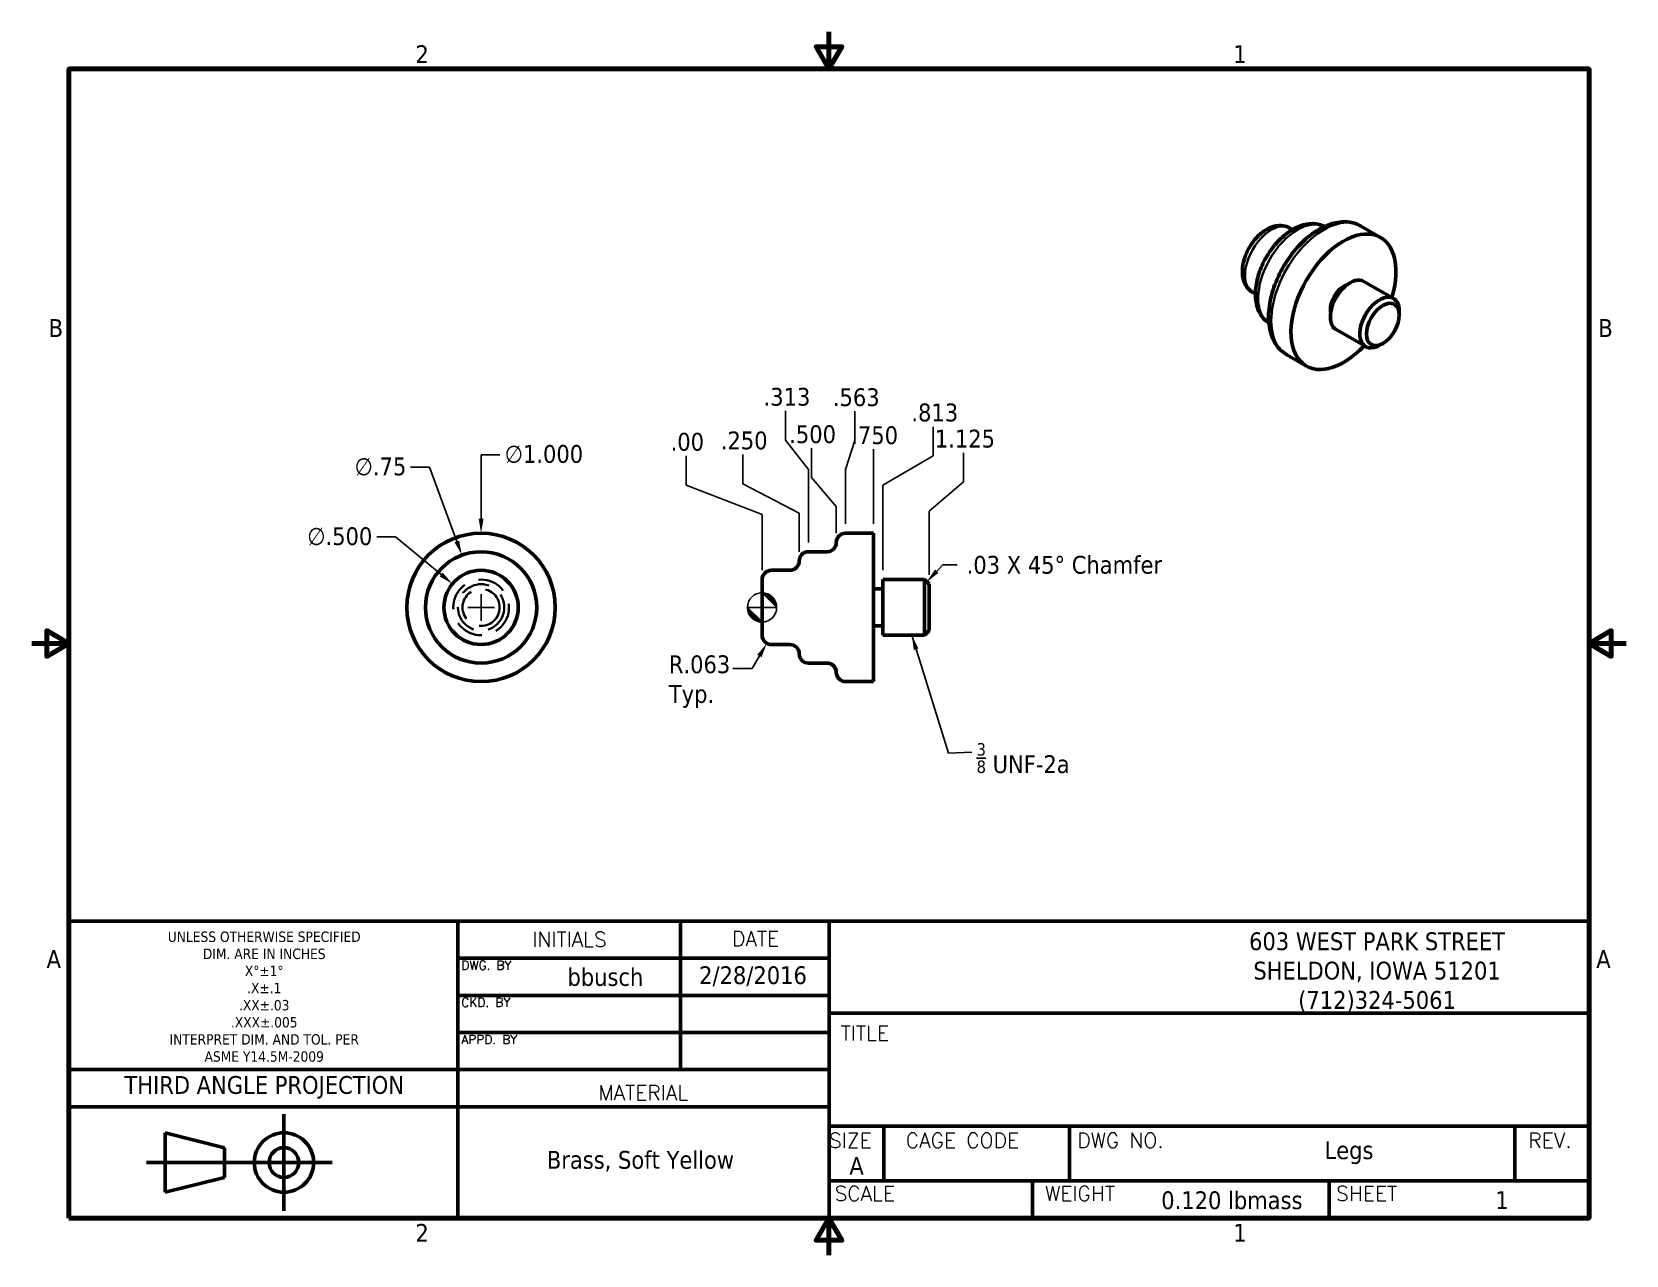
# Model space of a CAD drawing. Header units: inches. Extents: x 0.1 to 10.9, y 0.1 to 8.4.
import ezdxf
from ezdxf.enums import TextEntityAlignment as Align

# ---------------------------------------------------------------- set-up
doc = ezdxf.new("R2010")
doc.units = ezdxf.units.IN
doc.header["$MEASUREMENT"] = 0
doc.linetypes.add('DASHED', pattern=[0.2067, 0.1654, -0.0413])
for name, color, linetype, lineweight in [('Border (ANSI)', 7, 'Continuous', 70), ('Dimension (ANSI)', 7, 'Continuous', 25), ('Hidden (ANSI)', 7, 'DASHED', 35), ('Symbol (ANSI)', 7, 'Continuous', 25), ('Title (ANSI)', 7, 'Continuous', 50), ('Visible (ANSI)', 7, 'Continuous', 50), ('Visible Narrow (ANSI)', 7, 'Continuous', 35)]:
    doc.layers.add(name, color=color, linetype=linetype, lineweight=lineweight)
doc.styles.add('Note Text (ANSI)', font='tahoma.ttf')
doc.styles.add('Text Style48', font='tahoma.ttf')
doc.dimstyles.new('Default (ANSI)', dxfattribs={"dimtxt": 0.12, "dimasz": 0.098425, "dimexe": 0.125, "dimexo": 0.0625, "dimgap": 0.031496, "dimtad": 0, "dimtih": 1, "dimtoh": 1, "dimrnd": 1e-08, "dimzin": 4, "dimdsep": 46, "dimtxsty": 'Note Text (ANSI)', "dimcen": 0.09, "dimdle": 0.393701, "dimclrd": 256, "dimclre": 256, "dimclrt": 256, "dimadec": 0, "dimazin": 1, "dimtfac": 1, "dimtofl": 0, "dimtmove": 0, "dimatfit": 3, "dimfxl": 1, "dimtolj": 1, "dimtzin": 4, "dimlwd": -1, "dimlwe": -1, "dimarcsym": 0})
doc.dimstyles.new('Default (ANSI)$7', dxfattribs={"dimtxt": 0.12, "dimasz": 0.098425, "dimexe": 0.125, "dimexo": 0.0625, "dimgap": 0.031496, "dimtad": 0, "dimtih": 1, "dimtoh": 1, "dimrnd": 1e-08, "dimzin": 4, "dimdsep": 46, "dimtxsty": 'Note Text (ANSI)', "dimcen": 0.09, "dimdle": 0.393701, "dimclrd": 256, "dimclre": 256, "dimclrt": 256, "dimadec": 0, "dimazin": 1, "dimtfac": 1, "dimtofl": 0, "dimtmove": 0, "dimatfit": 3, "dimfxl": 1, "dimtolj": 1, "dimtzin": 4, "dimlwd": -1, "dimlwe": -1, "dimarcsym": 0})

# ---------------------------------------------------------------- blocks, each defined once
blk = doc.blocks.new('Borders Default Border')
at = {"layer": 'Border (ANSI)', "flags": 128}
for points in [[(5.5, 8.37), (5.5, 8.12), (5.413, 8.27), (5.587, 8.27), (5.5, 8.12)], [(0.38, 0.38), (0.38, 8.12), (10.62, 8.12), (10.62, 0.38), (0.38, 0.38)], [(0.13, 4.25), (0.38, 4.25), (0.23, 4.337), (0.23, 4.163), (0.38, 4.25)], [(10.87, 4.25), (10.62, 4.25), (10.77, 4.337), (10.77, 4.163), (10.62, 4.25)], [(5.5, 0.13), (5.5, 0.38), (5.413, 0.23), (5.587, 0.23), (5.5, 0.38)]]:
    blk.add_lwpolyline(points, dxfattribs=at)
at = {"layer": 'Border (ANSI)', "char_height": 0.12, "attachment_point": 7, "style": 'Note Text (ANSI)'}
for s, insert in [('2', (2.714, 8.16)), ('1', (8.223, 8.16)), ('B', (0.243, 6.315)), ('B', (10.683, 6.315)), ('A', (0.229, 2.065)), ('A', (10.669, 2.065)), ('2', (2.714, 0.22)), ('1', (8.223, 0.22))]:
    blk.add_mtext(s, dxfattribs=dict(at, insert=insert))
blk = doc.blocks.new('Title Blocks NCC')
at = {"layer": 'Title (ANSI)'}
for p, q in [((-1.207, 2.066), (-1.207, 4.066)), ((-1.207, 4.066), (1.413, 4.066)), ((9.033, 4.066), (1.413, 4.066)), ((1.413, 4.066), (1.413, 2.066)), ((2.913, 4.066), (2.913, 3.066)), ((3.913, 2.066), (3.913, 4.066)), ((9.033, 2.066), (9.033, 4.066)), ((1.413, 3.816), (3.913, 3.816)), ((1.413, 3.566), (3.913, 3.566)), ((3.913, 3.446), (9.033, 3.446)), ((1.413, 3.316), (3.913, 3.316)), ((-1.207, 3.066), (1.413, 3.066)), ((1.413, 3.066), (3.913, 3.066)), ((1.413, 2.816), (-1.207, 2.816)), ((1.413, 2.816), (3.913, 2.816)), ((0.241, 2.765), (0.241, 2.115)), ((3.913, 2.686), (9.033, 2.686)), ((4.283, 2.316), (4.283, 2.686)), ((5.533, 2.316), (5.533, 2.686)), ((8.533, 2.316), (8.533, 2.686)), ((-0.559, 2.64), (-0.559, 2.24)), ((-0.159, 2.54), (-0.559, 2.64)), ((-0.159, 2.54), (-0.159, 2.34)), ((-0.684, 2.44), (-0.034, 2.44)), ((0.566, 2.44), (-0.034, 2.44)), ((-0.159, 2.34), (-0.559, 2.24)), ((3.913, 2.316), (9.033, 2.316)), ((5.283, 2.066), (5.283, 2.316)), ((7.283, 2.066), (7.283, 2.316)), ((1.413, 2.066), (-1.207, 2.066)), ((1.413, 2.066), (9.033, 2.066))]:
    blk.add_line(p, q, dxfattribs=at)
for radius in [0.2, 0.1]:
    blk.add_circle((0.241, 2.44), radius, dxfattribs=at)
at = {"layer": 'Title (ANSI)', "attachment_point": 5, "line_spacing_factor": 0.987884, "style": 'Note Text (ANSI)'}
for s, insert, char_height, width in [('\\fTahoma|b0|i0;\\H0.0700;UNLESS OTHERWISE SPECIFIED\\PDIM. ARE IN INCHES\\PX°±1°\\P.X±.1\\P.XX±.03\\P.XXX±.005\\PINTERPRET DIM. AND TOL. PER\\PASME Y14.5M-2009', (0.108, 3.557), 0.07, 2.61763), ('603 WEST PARK STREET\\PSHELDON, IOWA 51201\\P(712)324-5061', (7.605, 3.722), 0.12, 3.41779)]:
    blk.add_mtext(s, dxfattribs=dict(at, insert=insert, char_height=char_height, width=width))
at = {"layer": 'Title (ANSI)', "style": 'Note Text (ANSI)'}
for s, insert, char_height, width, attachment_point in [('\\fRomanS|b0|i0;\\H0.1000;INITIALS', (2.164, 3.943), 0.1, 1.49529, 5), ('\\fRomanS|b0|i0;\\H0.1000;DATE', (3.418, 3.948), 0.1, 0.98639, 5), ('\\fRomanS|b0|i0;\\H0.0600;DWG. BY', (1.436, 3.799), 0.06, 0.55288, 1), ('\\fRomanS|b0|i0;\\H0.0600;CKD. BY', (1.436, 3.549), 0.06, 0.55288, 1), ('\\fRomanS|b0|i0;\\H0.0600;APPD. BY', (1.436, 3.299), 0.06, 0.55288, 1), ('THIRD ANGLE PROJECTION', (0.108, 2.946), 0.12, 2.61763, 5), ('\\fRomanS|b0|i0;\\H0.1000;MATERIAL', (2.661, 2.91), 0.1, 2.50052, 5), ('\\fRomanS|b0|i0;\\H0.1000;SIZE', (3.913, 2.639), 0.1, 0.3274, 1)]:
    blk.add_mtext(s, dxfattribs=dict(at, insert=insert, char_height=char_height, width=width, attachment_point=attachment_point))
at = {"layer": 'Title (ANSI)', "char_height": 0.1, "attachment_point": 1, "style": 'Note Text (ANSI)'}
for s, insert in [('\\fRomanS|b0|i0;\\H0.1000;TITLE', (3.991, 3.361)), ('\\fRomanS|b0|i0;\\H0.1000;CAGE CODE', (4.43, 2.639)), ('\\fRomanS|b0|i0;\\H0.1000;DWG NO.', (5.585, 2.639)), ('\\fRomanS|b0|i0;\\H0.1000;REV.', (8.624, 2.639)), ('\\fRomanS|b0|i0;\\H0.1000;SCALE', (3.95, 2.281)), ('\\fRomanS|b0|i0;\\H0.1000;WEIGHT', (5.368, 2.281)), ('\\fRomanS|b0|i0;\\H0.1000;SHEET', (7.329, 2.281))]:
    blk.add_mtext(s, dxfattribs=dict(at, insert=insert))
at = {"layer": 'Title (ANSI)', "style": 'Note Text (ANSI)'}
for tag, p in [('CREATION_DATE_001', (3.038, 3.642)), ('AUTHOR_001', (2.151, 3.63)), ('PART_NUMBER_001', (7.251, 2.463)), ('MATERIAL_001', (2.012, 2.398)), ('Sheet_Size_001', (4.05, 2.358)), ('MASS\\P3;_001', (6.151, 2.126)), ('Sheet_Number_001', (8.402, 2.127))]:
    blk.add_attdef(tag, p, '', height=0.12, dxfattribs=at)
at = {"layer": 'Title (ANSI)'}
for tag, height, style, p in [('CHECKED_BY', 0.12, 'Note Text (ANSI)', (2.409, 3.433)), ('CHECKED_DATE', 0.12, 'Note Text (ANSI)', (3.418, 3.433)), ('ENG_APPROVED_BY', 0.12, 'Note Text (ANSI)', (2.409, 3.194)), ('ENG_APPROVAL_DATE', 0.12, 'Note Text (ANSI)', (3.418, 3.194)), ('DESCRIPTION', 0.2, 'Text Style48', (6.726, 3.075)), ('REVISION_NUMBER', 0.12, 'Note Text (ANSI)', (8.791, 2.418)), ('SCALE', 0.12, 'Note Text (ANSI)', (4.896, 2.187))]:
    blk.add_attdef(tag, text='', height=height, dxfattribs=dict(at, style=style)).set_placement(p, align=Align.MIDDLE_CENTER)
blk = doc.blocks.new('Origin Indicator Symbol1')
at = {"layer": 'Dimension (ANSI)'}
h = blk.add_hatch(color=256, dxfattribs=at)
edge = h.paths.add_edge_path(flags=0)
edge.add_line((5.049, 4.591), (5.148, 4.493))
edge.add_arc((5.049, 4.493), 0.0984, 0, 90)
h = blk.add_hatch(color=256, dxfattribs=at)
edge = h.paths.add_edge_path(flags=0)
edge.add_line((5.049, 4.395), (4.951, 4.493))
edge.add_arc((5.049, 4.493), 0.0984, 180, 270)
for p, q in [((5.049, 4.591), (5.148, 4.493)), ((5.049, 4.395), (4.951, 4.493))]:
    blk.add_line(p, q, dxfattribs=at)
at = {"layer": 'Dimension (ANSI)', "flags": 128}
for points in [[(5.049, 4.493), (5.148, 4.493), (5.049, 4.591), (5.049, 4.493)], [(5.049, 4.493), (5.049, 4.591), (5.049, 4.395), (5.049, 4.493)], [(5.049, 4.493), (5.049, 4.395), (4.951, 4.493), (5.049, 4.493)], [(5.049, 4.493), (4.951, 4.493), (5.049, 4.493), (5.049, 4.493)]]:
    blk.add_lwpolyline(points, dxfattribs=at)
at = {"layer": 'Dimension (ANSI)'}
blk.add_circle((5.049, 4.493), 0.0984, dxfattribs=at)
for start, end in [(0, 90), (180, 270)]:
    blk.add_arc((5.049, 4.493), 0.0984, start, end, dxfattribs=at)
for points in [[(5.049, 4.493), (5.148, 4.493), (5.049, 4.591), (5.049, 4.493)], [(5.049, 4.493), (5.049, 4.591), (5.049, 4.395), (5.049, 4.493)], [(5.049, 4.493), (5.049, 4.395), (4.951, 4.493), (5.049, 4.493)], [(5.049, 4.493), (4.951, 4.493), (5.049, 4.493)]]:
    blk.add_solid(points, dxfattribs=at)
blk = doc.blocks.new('*D7')
at = {"layer": 'Defpoints', "color": 0}
for p in [(3.156, 4.993), (3.156, 3.993)]:
    blk.add_point(p, dxfattribs=at)
at = {"layer": 'Dimension (ANSI)'}
for p, q in [((3.283, 5.522), (3.156, 5.522)), ((3.156, 5.522), (3.156, 5.091)), ((3.156, 4.403), (3.156, 4.583)), ((3.066, 4.493), (3.246, 4.493))]:
    blk.add_line(p, q, dxfattribs=at)
blk.add_solid([(3.14, 5.091), (3.173, 5.091), (3.156, 4.993)], dxfattribs=at)
at = {"layer": 'Dimension (ANSI)', "insert": (3.315, 5.587), "char_height": 0.12, "attachment_point": 1, "style": 'Note Text (ANSI)'}
blk.add_mtext('\\A1;∅1.000', dxfattribs=at)
blk = doc.blocks.new('*D8')
at = {"layer": 'Defpoints', "color": 0}
for p in [(3.027, 4.845), (3.286, 4.141)]:
    blk.add_point(p, dxfattribs=at)
at = {"layer": 'Dimension (ANSI)'}
for p, q in [((2.681, 5.438), (2.809, 5.438)), ((2.809, 5.438), (2.993, 4.937)), ((3.156, 4.403), (3.156, 4.583)), ((3.066, 4.493), (3.246, 4.493))]:
    blk.add_line(p, q, dxfattribs=at)
blk.add_solid([(3.008, 4.943), (2.977, 4.932), (3.027, 4.845)], dxfattribs=at)
at = {"layer": 'Dimension (ANSI)', "insert": (2.304, 5.503), "char_height": 0.12, "attachment_point": 1, "style": 'Note Text (ANSI)'}
blk.add_mtext('\\A1;∅.75', dxfattribs=at)
blk = doc.blocks.new('*D9')
at = {"layer": 'Defpoints', "color": 0}
for p in [(2.963, 4.652), (3.349, 4.334)]:
    blk.add_point(p, dxfattribs=at)
at = {"layer": 'Dimension (ANSI)'}
for p, q in [((2.454, 4.968), (2.58, 4.968)), ((2.58, 4.968), (2.887, 4.715)), ((3.156, 4.403), (3.156, 4.583)), ((3.066, 4.493), (3.246, 4.493))]:
    blk.add_line(p, q, dxfattribs=at)
blk.add_solid([(2.898, 4.727), (2.877, 4.702), (2.963, 4.652)], dxfattribs=at)
at = {"layer": 'Dimension (ANSI)', "insert": (1.985, 5.033), "char_height": 0.12, "attachment_point": 1, "style": 'Note Text (ANSI)'}
blk.add_mtext('\\A1;∅.500', dxfattribs=at)
blk = doc.blocks.new('*D10')
at = {"layer": 'Defpoints', "color": 0}
for p in [(4.537, 5.514), (5.049, 4.681), (5.049, 4.493)]:
    blk.add_point(p, dxfattribs=at)
at = {"layer": 'Dimension (ANSI)'}
for p, q in [((4.537, 5.317), (4.537, 5.514)), ((5.049, 5.12), (4.537, 5.317)), ((5.049, 4.743), (5.049, 5.12))]:
    blk.add_line(p, q, dxfattribs=at)
at = {"layer": 'Dimension (ANSI)', "insert": (4.433, 5.608), "char_height": 0.12, "attachment_point": 4, "rotation": 0.0057, "style": 'Note Text (ANSI)'}
blk.add_mtext('\\A1;.00', dxfattribs=at)
blk = doc.blocks.new('*D11')
at = {"layer": 'Defpoints', "color": 0}
for p in [(4.92, 5.523), (5.299, 4.806), (5.049, 4.493)]:
    blk.add_point(p, dxfattribs=at)
at = {"layer": 'Dimension (ANSI)'}
for p, q in [((4.92, 5.326), (4.92, 5.523)), ((5.299, 5.129), (4.92, 5.326)), ((5.299, 4.868), (5.299, 5.129))]:
    blk.add_line(p, q, dxfattribs=at)
at = {"layer": 'Dimension (ANSI)', "insert": (4.771, 5.617), "char_height": 0.12, "attachment_point": 4, "rotation": 0.0057, "style": 'Note Text (ANSI)'}
blk.add_mtext('\\A1;.250', dxfattribs=at)
blk = doc.blocks.new('*D12')
at = {"layer": 'Defpoints', "color": 0}
for p in [(5.207, 5.817), (5.362, 4.868), (5.049, 4.493)]:
    blk.add_point(p, dxfattribs=at)
at = {"layer": 'Dimension (ANSI)'}
for p, q in [((5.207, 5.62), (5.207, 5.817)), ((5.362, 5.423), (5.207, 5.62)), ((5.362, 4.931), (5.362, 5.423))]:
    blk.add_line(p, q, dxfattribs=at)
at = {"layer": 'Dimension (ANSI)', "insert": (5.059, 5.911), "char_height": 0.12, "attachment_point": 4, "rotation": 0.0057, "style": 'Note Text (ANSI)'}
blk.add_mtext('\\A1;.313', dxfattribs=at)
blk = doc.blocks.new('*D13')
at = {"layer": 'Defpoints', "color": 0}
for p in [(5.381, 5.565), (5.549, 4.931), (5.049, 4.493)]:
    blk.add_point(p, dxfattribs=at)
at = {"layer": 'Dimension (ANSI)'}
for p, q in [((5.381, 5.368), (5.381, 5.565)), ((5.549, 5.172), (5.381, 5.368)), ((5.549, 4.993), (5.549, 5.172))]:
    blk.add_line(p, q, dxfattribs=at)
at = {"layer": 'Dimension (ANSI)', "insert": (5.232, 5.659), "char_height": 0.12, "attachment_point": 4, "rotation": 0.0057, "style": 'Note Text (ANSI)'}
blk.add_mtext('\\A1;.500', dxfattribs=at)
blk = doc.blocks.new('*D14')
at = {"layer": 'Defpoints', "color": 0}
for p in [(5.674, 5.814), (5.612, 4.993), (5.049, 4.493)]:
    blk.add_point(p, dxfattribs=at)
at = {"layer": 'Dimension (ANSI)'}
for p, q in [((5.674, 5.618), (5.674, 5.814)), ((5.612, 5.421), (5.674, 5.618)), ((5.612, 5.056), (5.612, 5.421))]:
    blk.add_line(p, q, dxfattribs=at)
at = {"layer": 'Dimension (ANSI)', "insert": (5.526, 5.908), "char_height": 0.12, "attachment_point": 4, "rotation": 0.0057, "style": 'Note Text (ANSI)'}
blk.add_mtext('\\A1;.563', dxfattribs=at)
blk = doc.blocks.new('*D15')
at = {"layer": 'Defpoints', "color": 0}
for p in [(5.799, 5.558), (5.799, 4.993), (5.049, 4.493)]:
    blk.add_point(p, dxfattribs=at)
at = {"layer": 'Dimension (ANSI)'}
blk.add_line((5.799, 5.056), (5.799, 5.558), dxfattribs=at)
at = {"layer": 'Dimension (ANSI)', "insert": (5.65, 5.652), "char_height": 0.12, "attachment_point": 4, "rotation": 0.0057, "style": 'Note Text (ANSI)'}
blk.add_mtext('\\A1;.750', dxfattribs=at)
blk = doc.blocks.new('*D16')
at = {"layer": 'Defpoints', "color": 0}
for p in [(6.202, 5.71), (5.862, 4.681), (5.049, 4.493)]:
    blk.add_point(p, dxfattribs=at)
at = {"layer": 'Dimension (ANSI)'}
for p, q in [((6.202, 5.514), (6.202, 5.71)), ((5.862, 5.317), (6.202, 5.514)), ((5.862, 4.743), (5.862, 5.317))]:
    blk.add_line(p, q, dxfattribs=at)
at = {"layer": 'Dimension (ANSI)', "insert": (6.055, 5.805), "char_height": 0.12, "attachment_point": 4, "rotation": 0.0057, "style": 'Note Text (ANSI)'}
blk.add_mtext('\\A1;.813', dxfattribs=at)
blk = doc.blocks.new('*D17')
at = {"layer": 'Defpoints', "color": 0}
for p in [(6.405, 5.535), (6.174, 4.649), (5.049, 4.493)]:
    blk.add_point(p, dxfattribs=at)
at = {"layer": 'Dimension (ANSI)'}
for p, q in [((6.405, 5.338), (6.405, 5.535)), ((6.174, 5.142), (6.405, 5.338)), ((6.174, 4.712), (6.174, 5.142))]:
    blk.add_line(p, q, dxfattribs=at)
at = {"layer": 'Dimension (ANSI)', "insert": (6.213, 5.629), "char_height": 0.12, "attachment_point": 4, "rotation": 0.0057, "style": 'Note Text (ANSI)'}
blk.add_mtext('\\A1;1.125', dxfattribs=at)
blk = doc.blocks.new('*D18')
at = {"layer": 'Defpoints', "color": 0}
for p in [(5.112, 4.306), (5.081, 4.251)]:
    blk.add_point(p, dxfattribs=at)
at = {"layer": 'Dimension (ANSI)'}
for p, q in [((4.982, 4.081), (5.031, 4.166)), ((4.853, 4.081), (4.982, 4.081))]:
    blk.add_line(p, q, dxfattribs=at)
blk.add_solid([(5.017, 4.174), (5.046, 4.158), (5.081, 4.251)], dxfattribs=at)
at = {"layer": 'Dimension (ANSI)', "insert": (4.421, 4.17), "char_height": 0.12, "attachment_point": 1, "style": 'Note Text (ANSI)'}
blk.add_mtext('\\A1;R.063\\PTyp.', dxfattribs=at)

msp = doc.modelspace()

# ---------------------------------------------------------------- linework, layer by layer
at = {"layer": 'Hidden (ANSI)', "ltscale": 1.13991}
msp.add_circle((3.1562, 4.4931), 0.1875, dxfattribs=at)
at = {"layer": 'Hidden (ANSI)', "ltscale": 1.187786}
msp.add_circle((3.1562, 4.4931), 0.1563, dxfattribs=at)
at = {"layer": 'Hidden (ANSI)', "ltscale": 1.266567}
msp.add_circle((3.1562, 4.4931), 0.125, dxfattribs=at)
at = {"layer": 'Visible (ANSI)'}
for p, q in [((8.6045, 7.0487), (8.6226, 7.0383)), ((9.0828, 7.0618), (9.2154, 6.9854)), ((9.1037, 6.6892), (9.3026, 6.5746)), ((8.355, 6.6154), (8.3731, 6.605)), ((9.3416, 6.4631), (9.3416, 6.4885)), ((8.9165, 6.3642), (9.1155, 6.2496)), ((9.2315, 6.2719), (9.2095, 6.2591)), ((8.5838, 6.1952), (8.7164, 6.1188)), ((5.6119, 4.9931), (5.7994, 4.9931)), ((5.7994, 3.9931), (5.7994, 4.9931)), ((5.3619, 4.8681), (5.4869, 4.8681)), ((5.1119, 4.7431), (5.2369, 4.7431)), ((5.0494, 4.3056), (5.0494, 4.6806)), ((5.8619, 4.3056), (5.8619, 4.6806)), ((5.8619, 4.6806), (6.1432, 4.6806)), ((6.1432, 4.3056), (6.1432, 4.6806)), ((6.1744, 4.6494), (6.1432, 4.6806)), ((6.1744, 4.6494), (6.1744, 4.3368)), ((5.7994, 4.6181), (5.8619, 4.6181)), ((5.7994, 4.3681), (5.8619, 4.3681)), ((5.8619, 4.3056), (6.1432, 4.3056)), ((6.1744, 4.3368), (6.1432, 4.3056)), ((5.1119, 4.2431), (5.2369, 4.2431)), ((5.3619, 4.1181), (5.4869, 4.1181)), ((5.6119, 3.9931), (5.7994, 3.9931))]:
    msp.add_line(p, q, dxfattribs=at)
for radius in [0.5, 0.375, 0.25]:
    msp.add_circle((3.1562, 4.4931), radius, dxfattribs=at)
for centre, start, end in [((5.6119, 4.9306), 90, 180), ((5.3619, 4.8056), 90, 180), ((5.4869, 4.9306), 270, 0), ((5.1119, 4.6806), 90, 180), ((5.2369, 4.8056), 270, 0), ((5.1119, 4.3056), 180, 270), ((5.2369, 4.1806), 0, 90), ((5.3619, 4.1806), 180, 270), ((5.4869, 4.0556), 0, 90), ((5.6119, 4.0556), 180, 270)]:
    msp.add_arc(centre, 0.0625, start, end, dxfattribs=at)
for centre, major_axis, start_param, end_param in [((8.9659, 6.5521), (0.2495, 0.4333), 5.0967858, 10.6111775), ((9.0101, 6.5267), (0.0936, 0.1625), 0, 3.1415927), ((8.9659, 6.5521), (-0.0624, -0.1083), 3.7034032, 5.7213748), ((9.209, 6.4121), (0.0936, 0.1625), 5.4958534, 10.2121098)]:
    msp.add_ellipse(centre, major_axis=major_axis, ratio=0.5780931, start_param=start_param, end_param=end_param, dxfattribs=at)
msp.add_ellipse((9.2311, 6.3994), major_axis=(0.078, 0.1354), ratio=0.5780931, dxfattribs=at)
for points, knots in [([(9.0828, 7.0618), (9.0557, 7.0774), (9.0251, 7.0867), (8.9592, 7.0927), (8.9238, 7.0884), (8.8487, 7.0663), (8.809, 7.0466), (8.7311, 6.9937), (8.693, 6.9599), (8.6233, 6.8828), (8.5916, 6.8395), (8.5374, 6.7476), (8.5148, 6.6991), (8.4807, 6.601), (8.4693, 6.5513), (8.4593, 6.455), (8.4608, 6.4083), (8.4787, 6.3236), (8.4947, 6.2853), (8.5365, 6.2297), (8.5585, 6.2097), (8.5838, 6.1952)], [3.9289245, 3.9289245, 3.9289245, 3.9289245, 4.189079, 4.189079, 4.4736243, 4.4736243, 4.8010543, 4.8010543, 5.1424656, 5.1424656, 5.4812184, 5.4812184, 5.8181046, 5.8181046, 6.1564945, 6.1564945, 6.4978856, 6.4978856, 6.8280311, 6.8280311, 7.0705172, 7.0705172, 7.0705172, 7.0705172]), ([(8.6045, 7.0487), (8.5904, 7.0569), (8.5746, 7.0621), (8.5414, 7.0669), (8.5239, 7.066), (8.4866, 7.0582), (8.467, 7.0501), (8.4271, 7.0272), (8.4071, 7.0113), (8.3704, 6.9742), (8.3538, 6.953), (8.3252, 6.9076), (8.3134, 6.8835), (8.2952, 6.8341), (8.289, 6.8087), (8.2835, 6.7582), (8.2842, 6.733), (8.2948, 6.6871), (8.3038, 6.6659), (8.328, 6.6349), (8.3406, 6.6237), (8.355, 6.6154)], [3.9289245, 3.9289245, 3.9289245, 3.9289245, 4.1554411, 4.1554411, 4.4042433, 4.4042433, 4.7124351, 4.7124351, 5.0708176, 5.0708176, 5.432738, 5.432738, 5.7901448, 5.7901448, 6.1498028, 6.1498028, 6.513191, 6.513191, 6.8403546, 6.8403546, 7.0705172, 7.0705172, 7.0705172, 7.0705172]), ([(8.8375, 7.0586), (8.8185, 7.0685), (8.7977, 7.0746), (8.7506, 7.0799), (8.7243, 7.0774), (8.6681, 7.0626), (8.6383, 7.0488), (8.5793, 7.0108), (8.5502, 6.9859), (8.4969, 6.9287), (8.4728, 6.8965), (8.4314, 6.8279), (8.4142, 6.7916), (8.388, 6.7178), (8.3792, 6.6803), (8.3714, 6.6069), (8.3725, 6.5709), (8.3867, 6.5055), (8.3992, 6.4756), (8.4308, 6.4342), (8.446, 6.42), (8.4634, 6.409)], [3.9534563, 3.9534563, 3.9534563, 3.9534563, 4.1757138, 4.1757138, 4.4471444, 4.4471444, 4.7706627, 4.7706627, 5.1189133, 5.1189133, 5.4649101, 5.4649101, 5.8081794, 5.8081794, 6.1532947, 6.1532947, 6.502012, 6.502012, 6.8327636, 6.8327636, 7.0459854, 7.0459854, 7.0459854, 7.0459854])]:
    msp.add_open_spline(points, degree=3, knots=knots, dxfattribs=at)
at = {"layer": 'Visible Narrow (ANSI)'}
for centre, major_axis, start_param, end_param in [((8.4798, 6.8321), (0.1248, 0.2166), 0, 3.1415927), ((8.6566, 6.7303), (0.1871, 0.325), 0.0328424, 3.1087502), ((8.8333, 6.6285), (0.2495, 0.4333), 0, 3.1415927), ((8.5682, 6.7812), (-0.1248, -0.2166), 4.3144973, 5.1102807), ((8.7449, 6.6794), (-0.1871, -0.325), 4.3345265, 5.0902515)]:
    msp.add_ellipse(centre, major_axis=major_axis, ratio=0.5780931, start_param=start_param, end_param=end_param, dxfattribs=at)

# ---------------------------------------------------------------- block references
msp.add_blockref('Borders Default Border', (0, 0))
msp.add_blockref('Title Blocks NCC', (1.5872, -1.6863)).add_auto_attribs({'AUTHOR_001': 'bbusch', 'CREATION_DATE_001': '2/28/2016', 'MATERIAL_001': 'Brass, Soft Yellow', 'Sheet_Size_001': 'A', 'PART_NUMBER_001': 'Legs', 'MASS\\P3;_001': '0.120 lbmass', 'Sheet_Number_001': '1'})
at = {"layer": 'Dimension (ANSI)'}
msp.add_blockref('Origin Indicator Symbol1', (0, 0), dxfattribs=at)

# ---------------------------------------------------------------- texts
at = {"layer": 'Symbol (ANSI)', "insert": (6.4274, 4.8402), "char_height": 0.12, "attachment_point": 1, "style": 'Note Text (ANSI)'}
msp.add_mtext('{.03 X 45° Chamfer}', dxfattribs=at)
at = {"layer": 'Symbol (ANSI)', "insert": (6.4944, 3.579), "char_height": 0.12, "width": 0.655643, "attachment_point": 1, "style": 'Note Text (ANSI)'}
msp.add_mtext('{\\A0;{\\H0.7000x;\\S3/8;} UNF-2a}', dxfattribs=at)

# ---------------------------------------------------------------- dimensions: what is measured, and where the dimension line sits
at = {"layer": 'Dimension (ANSI)'}
for feature_location, offset, origin, override, picture, middle, turn in [((5.3619428485, 4.8680555507), (-0.155343703, 0.9487136679), (5.0494428485, 4.4930555507), {"dimtad": 0, "dimdec": 3, "dimtp": 0, "dimtm": 0, "dimtdec": 2}, '*D12', (5.2065991455, 5.9107636052), 0.005729578), ((5.6119428485, 4.9930555507), (0.0616210362, 0.8214295723), (5.0494428485, 4.4930555507), {"dimtad": 0, "dimdec": 3, "dimtp": 0, "dimtm": 0, "dimtdec": 2}, '*D14', (5.6735638847, 5.9084795096), 0.005729578), ((5.8619428485, 4.6805555507), (0.3404726685, 1.0299312206), (5.0494428485, 4.4930555507), {"dimtad": 0, "dimdec": 3, "dimtp": 0, "dimtm": 0, "dimtdec": 2}, '*D16', (6.202415517, 5.8047229308), 0.005729578), ((5.2994, 4.8056), (-0.3798, 0.717), (5.0494, 4.4931), {"dimtad": 0, "dimdec": 3, "dimtp": 0, "dimtm": 0, "dimtdec": 2}, '*D11', (4.9197, 5.6165), 0.00573), ((5.5494, 4.9306), (-0.1684, 0.6347), (5.0494, 4.4931), {"dimtad": 0, "dimdec": 3, "dimtp": 0, "dimtm": 0, "dimtdec": 2}, '*D13', (5.381, 5.6592), 0.00573), ((5.7994, 4.9931), (0, 0.5654), (5.0494, 4.4931), {"dimtad": 0, "dimdec": 3, "dimtp": 0, "dimtm": 0, "dimtdec": 2}, '*D15', (5.7994, 5.6524), 0.00573), ((6.1744, 4.6494), (0.2305, 0.8859), (5.0494, 4.4931), {"dimtad": 0, "dimdec": 3, "dimtp": 0, "dimtm": 0, "dimtdec": 2}, '*D17', (6.405, 5.6292), 0.00573), ((5.0494428485, 4.6805555507), (-0.5123473652, 0.8330183653), (5.0494428485, 4.4930555507), {"dimtad": 0, "dimdec": 2, "dimtp": 0, "dimtm": 0, "dimtdec": 2}, '*D10', (4.5370954833, 5.6075280071), 0.005729578)]:
    dim = msp.add_ordinate_dim(feature_location=feature_location, offset=offset, dtype=1, origin=origin, dimstyle='Default (ANSI)', override=override, dxfattribs=at)
    dim.commit()
    dim.dimension.update_dxf_attribs({"geometry": picture, "text_midpoint": middle, "text_rotation": turn})
for p1, p2, override, picture, middle in [((3.1562, 3.9931), (3.1562, 4.9931), {"dimdec": 3, "dimlfac": 1, "dimtp": 0, "dimtm": 0, "dimtdec": 2}, '*D7', (3.5782, 5.5222)), ((3.2857, 4.1411), (3.0268, 4.845), {"dimdec": 2, "dimlfac": 1, "dimtp": 0, "dimtm": 0, "dimtdec": 3}, '*D8', (2.4768, 5.4384)), ((3.3491, 4.334), (2.9634, 4.6521), {"dimdec": 3, "dimlfac": 1, "dimtp": 0, "dimtm": 0, "dimtdec": 2}, '*D9', (2.2035, 4.9679))]:
    dim = msp.add_diameter_dim_2p(p1=p1, p2=p2, dimstyle='Default (ANSI)', override=override, dxfattribs=at)
    dim.commit()
    dim.dimension.update_dxf_attribs({"geometry": picture, "text_midpoint": middle, "dimtype": 163})
dim = msp.add_radius_dim(center=(5.1119, 4.3056), mpoint=(5.0807, 4.2514), text='<>\\PTyp.', dimstyle='Default (ANSI)', override={"dimdec": 3, "dimcen": 0, "dimtp": 0, "dimtm": 0, "dimtdec": 2, "dimtvp": -0.25}, dxfattribs=at)
dim.commit()
dim.dimension.update_dxf_attribs({"geometry": '*D18', "text_midpoint": (4.6214, 4.081), "dimtype": 164})

# ---------------------------------------------------------------- leaders
at = {"layer": 'Symbol (ANSI)', "annotation_type": 0, "has_hookline": 1}
for points, hookline_direction, text_width in [([(6.1588, 4.665), (6.2659, 4.7802), (6.3644, 4.7802)], 0, 1.3378), ([(6.0577, 4.3056), (6.3044, 3.512), (6.4629, 3.519)], 1, 0.6418)]:
    msp.add_leader(points, dimstyle='Default (ANSI)$7', override={"dimtad": 0}, dxfattribs=dict(at, hookline_direction=hookline_direction, text_width=text_width))

doc.saveas('drawing.dxf')
